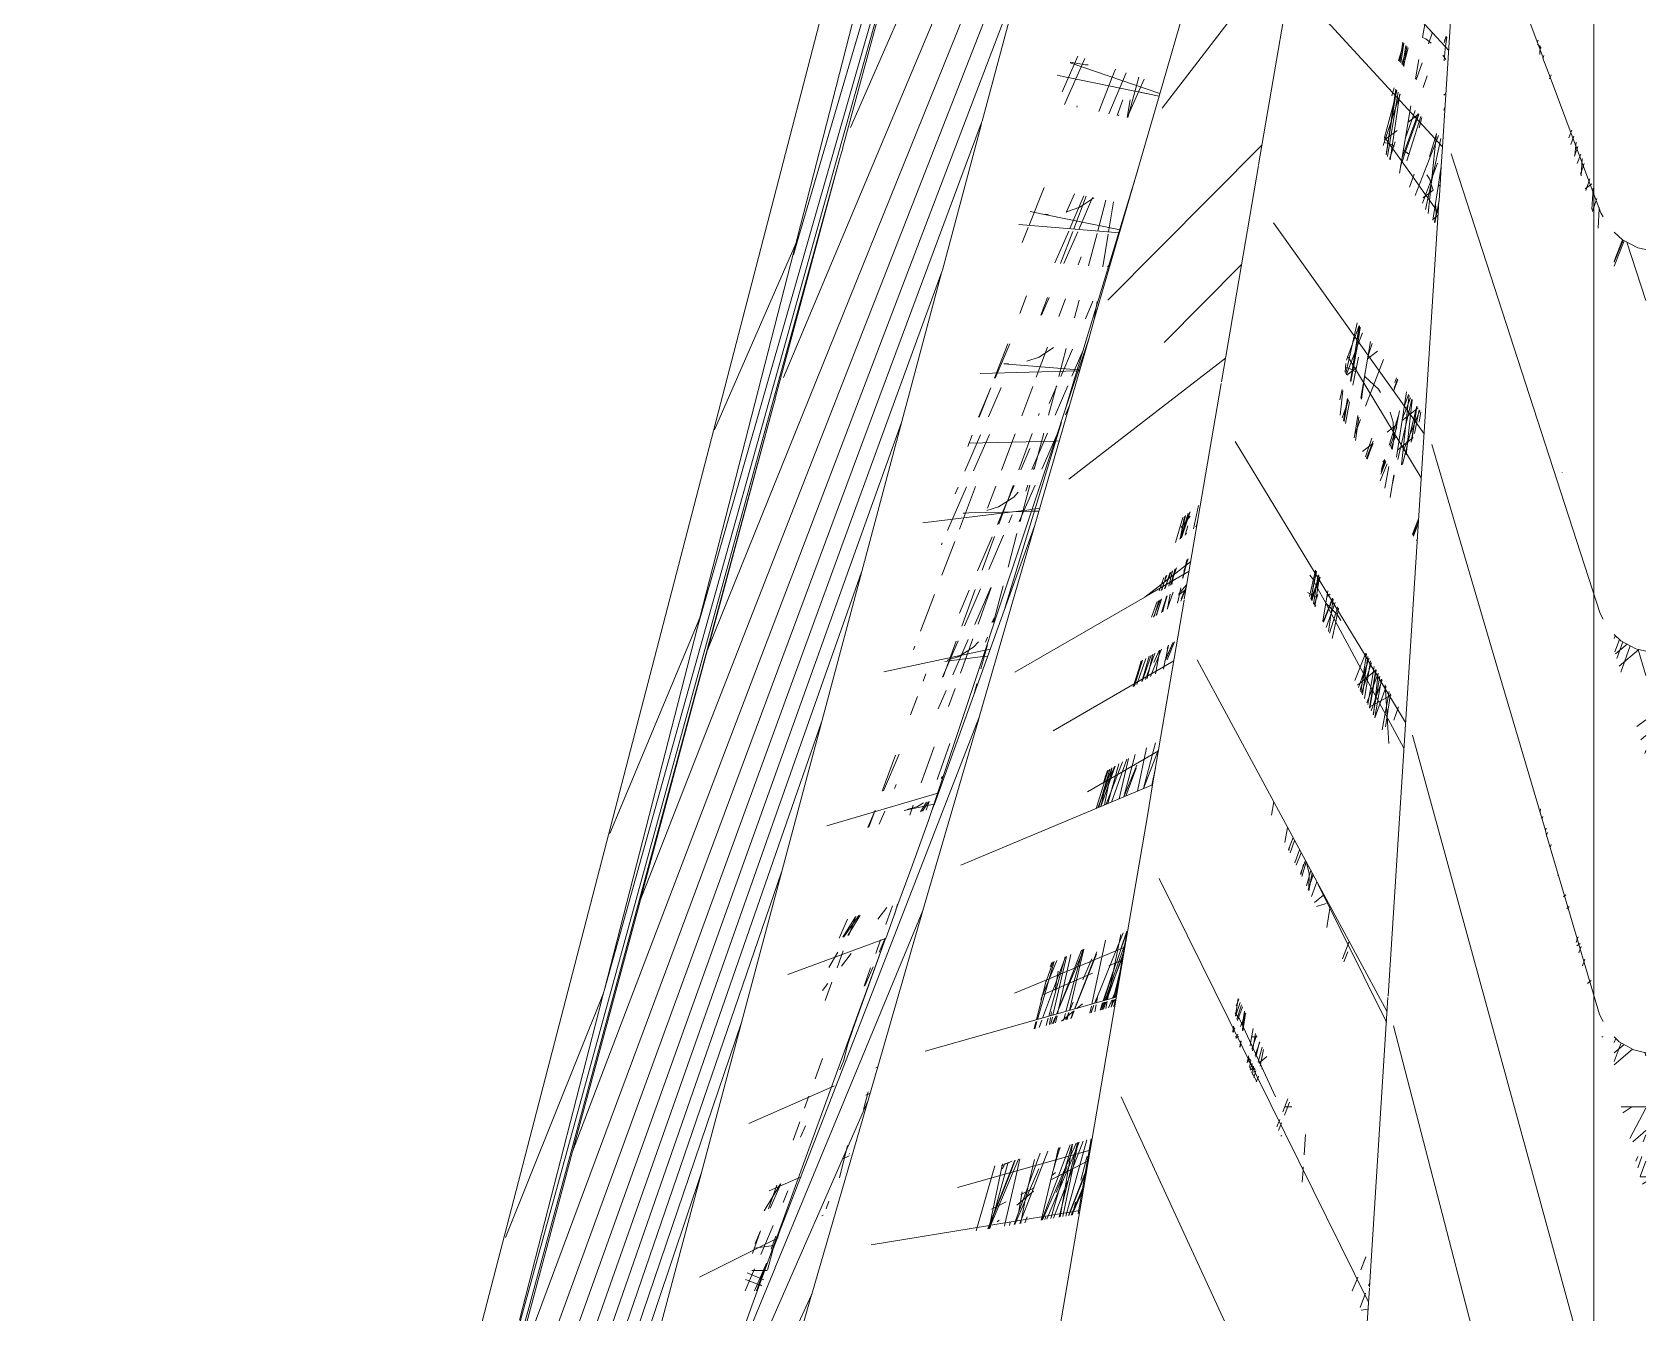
# Model space of a CAD drawing. Header units: millimetres. Extents: x 886808 to 1650903, y -1008069 to 230892.
# Drawn here: x 1018155.6 to 1018500.9, y -558929.3 to -558655.3 of the extents above; entities that cross this region are included whole.
import ezdxf
from ezdxf.xclip import XClip

# ---------------------------------------------------------------- set-up
doc = ezdxf.new("R2010")
doc.units = ezdxf.units.MM
doc.header["$XCLIPFRAME"] = 0
doc.layers.get('0').update_dxf_attribs({"lineweight": 0})
doc.layers.add('A_Dim', color=8, linetype='Continuous', lineweight=5)

# ---------------------------------------------------------------- blocks, each defined once
blk = doc.blocks.new('A$C14C457CE')
for p, q in [((9606.31, 2269.78), (9523.96, 2590.68)), ((9503.35, 2535.83), (9574.08, 2374.74)), ((9512.02, 2503.31), (9588.4, 2321.18)), ((9604.31, 2306.22), (9558.44, 2482.86)), ((9547.77, 2474.32), (9606.78, 2267.79)), ((9520.63, 2471.04), (9604.63, 2263.04)), ((9415, 2104.98), (9415, 2459.44)), ((9508.02, 2381.43), (9491.05, 2440)), ((9529.1, 2439.26), (9619.09, 2209.29)), ((9425.86, 2389.6), (9441.4, 2431.34)), ((9562.07, 2421.21), (9626.8, 2189.96)), ((9575.61, 2370.72), (9562.07, 2421.21)), ((9564.64, 2421.28), (9585.13, 2351.48)), ((9478.16, 2416.89), (9507.36, 2378.86)), ((9486.74, 2366.7), (9478.86, 2412.79)), ((9446.05, 2391.19), (9463.05, 2409.68)), ((9537.59, 2407.43), (9633.55, 2155.58)), ((9545.87, 2376.08), (9537.63, 2406.91)), ((9447.37, 2370.6), (9445.45, 2400.73)), ((9447.37, 2370.6), (9475.38, 2401.06)), ((9451.65, 2393.95), (9451.09, 2397.21)), ((9426.89, 2393.38), (9427.01, 2393.03)), ((9427.01, 2393.03), (9427.02, 2392.97)), ((9446.77, 2391.55), (9446.43, 2394.07)), ((9446.98, 2393.02), (9446.56, 2394.21)), ((9446.96, 2393.25), (9446.6, 2394.24)), ((9446.98, 2393.02), (9447.01, 2392.8)), ((9450.38, 2392.58), (9449.54, 2395.08)), ((9450.95, 2393.68), (9449.82, 2392.72)), ((9451.64, 2394), (9450.95, 2393.68)), ((9455.87, 2392.99), (9456.51, 2388.73)), ((9424.32, 2385.49), (9425.88, 2389.55)), ((9425.86, 2389.6), (9425.67, 2390.09)), ((9425.88, 2389.55), (9425.86, 2389.6)), ((9426.27, 2391.7), (9427.04, 2392.54)), ((9426.45, 2392.19), (9426.57, 2390.31)), ((9446.96, 2389.69), (9446.69, 2389.29)), ((9447.04, 2388.94), (9446.77, 2391.55)), ((9447.32, 2390.21), (9446.96, 2389.69)), ((9455.75, 2387.9), (9454.75, 2391.76)), ((9456.11, 2388.29), (9454.95, 2391.99)), ((9455.01, 2392.05), (9455.64, 2387.78)), ((9455.19, 2392.25), (9455.89, 2388.05)), ((9455.64, 2392.74), (9456.31, 2388.51)), ((9456.71, 2388.94), (9455.65, 2392.74)), ((9456.78, 2389.02), (9455.67, 2392.77)), ((9528.25, 2379.6), (9523.93, 2389.44)), ((9528.75, 2382.36), (9525.44, 2389.96)), ((9424.15, 2386.01), (9424.45, 2385.13)), ((9452.99, 2384.91), (9451.76, 2388.52)), ((9453.16, 2385.09), (9452.45, 2389.27)), ((9507.86, 2381.98), (9527.09, 2388.58)), ((9518.79, 2377.65), (9515.04, 2386.39)), ((9517.39, 2387.2), (9518.06, 2385.48)), ((9523.19, 2388.14), (9523.8, 2388.09)), ((9523.8, 2388.09), (9527.07, 2388.67)), ((9414.49, 2359.09), (9424.32, 2385.49)), ((9451.52, 2383.3), (9450.66, 2385.76)), ((9457.82, 2379.95), (9457.13, 2382.6)), ((9457.23, 2382.71), (9459.41, 2368.87)), ((9457.38, 2382.88), (9459.46, 2368.95)), ((9458.24, 2381.46), (9457.69, 2383.21)), ((9508.02, 2381.43), (9527.11, 2385.36)), ((9514.84, 2376.84), (9511.23, 2385.08)), ((9514.7, 2376.81), (9512.39, 2385.48)), ((9518.06, 2385.48), (9518.78, 2383.64)), ((9518.78, 2383.64), (9520.95, 2378.1)), ((9527.91, 2385.51), (9527.11, 2385.36)), ((9527.91, 2385.51), (9529.81, 2385.88)), ((9447.08, 2381.62), (9446.64, 2381.95)), ((9446.82, 2379.23), (9447.06, 2378.45)), ((9456.61, 2364.94), (9454.14, 2379.35)), ((9460.06, 2370.84), (9456.45, 2381.87)), ((9456.51, 2381.92), (9458.61, 2367.75)), ((9456.84, 2382.29), (9459.13, 2368.48)), ((9459.76, 2372.56), (9457.82, 2379.95)), ((9508.03, 2381.39), (9508.02, 2381.43)), ((9508.03, 2381.39), (9512.43, 2382.34)), ((9518.4, 2345.63), (9508.03, 2381.39)), ((9514.84, 2376.84), (9514.21, 2380.64)), ((9515.77, 2380.6), (9517.03, 2377.29)), ((9525.54, 2379.34), (9525.65, 2379.06)), ((9452.34, 2374.6), (9451.82, 2376.82)), ((9452.02, 2377.05), (9455.04, 2367.57)), ((9452.8, 2376.51), (9452.45, 2377.51)), ((9454.74, 2375.85), (9452.48, 2377.55)), ((9456.04, 2368.25), (9452.61, 2377.69)), ((9455.27, 2369.57), (9452.8, 2376.51)), ((9455.35, 2372.31), (9453.24, 2378.37)), ((9516.71, 2377.22), (9516.62, 2377.42)), ((9545.96, 2375.89), (9545.87, 2376.08)), ((9545.96, 2375.89), (9546, 2375.78)), ((9546.09, 2375.18), (9546, 2375.78)), ((9419.89, 2371.06), (9419.25, 2372.87)), ((9419.91, 2373.64), (9419.72, 2374.12)), ((9420.36, 2372.51), (9419.91, 2373.64)), ((9451.04, 2357.16), (9447.73, 2372.38)), ((9453.19, 2360.16), (9448.26, 2372.96)), ((9448.63, 2373.36), (9450.13, 2368.48)), ((9450.45, 2356.33), (9448.67, 2373.4)), ((9459.86, 2371.99), (9457.08, 2374.09)), ((9459.07, 2371.61), (9459.57, 2372.32)), ((9459.57, 2372.32), (9459.69, 2372.48)), ((9459.76, 2372.56), (9459.69, 2372.48)), ((9459.8, 2372.35), (9459.76, 2372.56)), ((9648.03, 2101.71), (9546.09, 2375.54)), ((9554.37, 2344.2), (9546.09, 2375.18)), ((9413.66, 2270.66), (9445.53, 2369.07)), ((9418.57, 2366.99), (9417.8, 2368.97)), ((9419.07, 2368.79), (9418.42, 2370.63)), ((9418.78, 2371.59), (9419.07, 2368.79)), ((9419.12, 2368.67), (9419.07, 2368.79)), ((9447.64, 2366.45), (9447.37, 2370.6)), ((9455.27, 2369.57), (9454.52, 2368.92)), ((9455.52, 2369.69), (9455.27, 2369.57)), ((9456.03, 2367.35), (9455.27, 2369.57)), ((9455.77, 2369.82), (9455.52, 2369.69)), ((9456.16, 2367.54), (9458.01, 2370.13)), ((9458.75, 2367.95), (9457.5, 2371.65)), ((9457.79, 2370.8), (9457.65, 2370.74)), ((9458.78, 2371.29), (9457.79, 2370.8)), ((9458.01, 2370.13), (9458.85, 2371.3)), ((9458.85, 2371.3), (9458.78, 2371.29)), ((9458.85, 2371.3), (9459.07, 2371.61)), ((9459.94, 2371.52), (9458.85, 2371.3)), ((9486, 2371.03), (9518.99, 2337.78)), ((9575.72, 2370.46), (9575.61, 2370.72)), ((9575.72, 2370.26), (9575.72, 2370.46)), ((9576.35, 2368.13), (9575.72, 2370.26)), ((9417.06, 2366.99), (9417.84, 2364.73)), ((9417.71, 2364.34), (9417.47, 2368.08)), ((9419.12, 2368.67), (9419.09, 2368.6)), ((9447.64, 2366.45), (9447.66, 2366.33)), ((9447.66, 2366.33), (9448.31, 2362.09)), ((9447.9, 2362.4), (9447.66, 2366.33)), ((9451.66, 2358.53), (9448.46, 2367.09)), ((9453.67, 2364.05), (9456.03, 2367.35)), ((9456.03, 2367.35), (9456.16, 2367.54)), ((9456.35, 2366.42), (9456.03, 2367.35)), ((9494.68, 2320.28), (9486.76, 2366.56)), ((9512.59, 2365.66), (9525.56, 2322.83)), ((9576.35, 2368.13), (9647.59, 2108.94)), ((9590.09, 2316.98), (9576.35, 2368.13)), ((9416.82, 2361.58), (9415.45, 2362.65)), ((9415.85, 2363.73), (9416.7, 2361.2)), ((9448.31, 2362.09), (9447.9, 2362.4)), ((9448.31, 2362.06), (9447.9, 2362.4)), ((9448.11, 2359.09), (9447.9, 2362.4)), ((9448.31, 2362.09), (9448.31, 2362.06)), ((9448.31, 2362.06), (9449.42, 2354.88)), ((9450.18, 2363.75), (9449.35, 2361.3)), ((9450.73, 2364.59), (9450.18, 2363.75)), ((9451, 2360.31), (9453.67, 2364.05)), ((9454.45, 2361.92), (9453.44, 2364.69)), ((9532.6, 2361.85), (9535.85, 2353.79)), ((9413.51, 2356.45), (9414.48, 2359.06)), ((9414.49, 2359.09), (9414.34, 2359.5)), ((9414.48, 2359.06), (9414.49, 2359.09)), ((9414.48, 2359.06), (9415.24, 2356.72)), ((9415, 2357.76), (9414.48, 2359.06)), ((9415.39, 2357.18), (9415.1, 2361.7)), ((9449.01, 2354.31), (9448.11, 2359.09)), ((9448.28, 2356.5), (9448.13, 2359)), ((9448.28, 2356.5), (9450.87, 2360.13)), ((9448.86, 2358.52), (9448.72, 2356.16)), ((9449.99, 2360.8), (9449.35, 2361.3)), ((9449.99, 2360.8), (9449.35, 2361.28)), ((9450.3, 2360.56), (9449.99, 2360.8)), ((9450.87, 2360.13), (9450.3, 2360.56)), ((9450.87, 2360.13), (9451, 2360.31)), ((9451.12, 2359.97), (9450.87, 2360.13)), ((9451.48, 2359.7), (9451.14, 2359.93)), ((9451.49, 2359.67), (9451.14, 2359.93)), ((9518.85, 2352.38), (9517.79, 2358.8)), ((9521.17, 2352.57), (9519.42, 2359.13)), ((9522.02, 2359.67), (9524.98, 2357.66)), ((9525.23, 2352.91), (9522.26, 2359.72)), ((9523.62, 2360), (9526.29, 2353)), ((9527.15, 2353.07), (9524.11, 2360.1)), ((9527.84, 2356.67), (9526.16, 2360.52)), ((9412.99, 2355.57), (9413.51, 2356.45)), ((9413.8, 2357.52), (9413.82, 2357.28)), ((9413.82, 2357.28), (9414.09, 2353.15)), ((9415.31, 2356.93), (9415, 2357.76)), ((9459.03, 2188.79), (9448.28, 2356.5)), ((9449.38, 2355.1), (9448.31, 2355.94)), ((9448.72, 2356.16), (9449.09, 2354.42)), ((9516.33, 2352.77), (9532.55, 2356.11)), ((9524.98, 2357.66), (9527.84, 2356.67)), ((9527.87, 2356.54), (9527.84, 2356.67)), ((9531.71, 2356.17), (9532.55, 2356.11)), ((9532.55, 2356.11), (9535.59, 2356.7)), ((9408.88, 2350.67), (9410.61, 2352.3)), ((9451.31, 2309.14), (9483.56, 2354.29)), ((9516.34, 2352.74), (9516.48, 2352.8)), ((9516.5, 2352.18), (9538.06, 2353.98)), ((9520.08, 2344.88), (9518.94, 2351.85)), ((9523.15, 2345.13), (9521.31, 2352.05)), ((9528.42, 2345.57), (9525.45, 2352.39)), ((9526.49, 2352.48), (9529.1, 2345.63)), ((9530.32, 2345.73), (9527.37, 2352.55)), ((9536.06, 2353.28), (9537.36, 2350.06)), ((9585.13, 2351.48), (9586.3, 2347.46)), ((9407.92, 2350.18), (9403.88, 2337.71)), ((9403.88, 2348.62), (9405.56, 2348.96)), ((9405.56, 2348.96), (9408.71, 2350.58)), ((9410.61, 2345.03), (9408.49, 2350.47)), ((9408.71, 2350.58), (9408.84, 2350.67)), ((9410.61, 2345.85), (9408.71, 2350.58)), ((9410.61, 2346.12), (9408.84, 2350.67)), ((9408.84, 2350.67), (9408.88, 2350.67)), ((9585.72, 2350.01), (9603.19, 2310.03)), ((9490.39, 2345.38), (9506.92, 2328.71)), ((9519.05, 2344.79), (9518.4, 2345.63)), ((9521.93, 2333.6), (9518.4, 2345.63)), ((9524.73, 2347), (9525.36, 2345.32)), ((9554.45, 2344.03), (9554.37, 2344.2)), ((9554.45, 2344.03), (9662.45, 2048.02)), ((9614.49, 2118.97), (9554.61, 2343.59)), ((9526.13, 2333.95), (9525.12, 2337.76)), ((9528.08, 2338.01), (9529.48, 2334.23)), ((9533.22, 2334.54), (9531.58, 2338.3)), ((9531.88, 2338.32), (9533.32, 2334.55)), ((9536.38, 2338.68), (9537.84, 2334.93)), ((9521.93, 2333.6), (9521.3, 2337.44)), ((9523.79, 2333.76), (9522.18, 2337.51)), ((9466.92, 2324.45), (9464.48, 2330.78)), ((9464.99, 2331.99), (9465.01, 2331.8)), ((9465.01, 2331.8), (9465.6, 2328.04)), ((9465.14, 2332.2), (9467.08, 2320.46)), ((9465.19, 2332.27), (9467.06, 2320.43)), ((9467.91, 2324.9), (9465.21, 2332.31)), ((9465.62, 2332.87), (9468.07, 2322.09)), ((9523.02, 2329.7), (9521.93, 2333.6)), ((9526.14, 2334.12), (9526.22, 2333.96)), ((9462.46, 2328.45), (9463.32, 2325.69)), ((9464.84, 2316.77), (9462.77, 2328.88)), ((9465.6, 2328.04), (9467.01, 2320.34)), ((9546.55, 2248.49), (9523.02, 2329.7)), ((9523.02, 2329.7), (9535.36, 2292.56)), ((9529.48, 2321.4), (9527.88, 2327.37)), ((9530.61, 2327.6), (9533.69, 2325.57)), ((9531.91, 2327.71), (9534.31, 2321.27)), ((9543.13, 2321.04), (9539.98, 2328.38)), ((9540.39, 2328.41), (9542.84, 2322.17)), ((9451.92, 2299.7), (9467.45, 2325.33)), ((9463.83, 2315.09), (9460.01, 2325.02)), ((9463.4, 2325.18), (9461.3, 2326.83)), ((9466.55, 2319.58), (9465.38, 2325.53)), ((9467.41, 2323.19), (9466.92, 2324.45)), ((9467.66, 2325.58), (9467.45, 2325.33)), ((9467.77, 2325.71), (9467.66, 2325.58)), ((9468.03, 2324.21), (9468.23, 2322.36)), ((9493.81, 2325.34), (9527.37, 2299.43)), ((9526.7, 2321.47), (9524.29, 2327.07)), ((9525.31, 2322.81), (9541.28, 2324.14)), ((9529.07, 2321.41), (9526.56, 2327.26)), ((9533.69, 2325.57), (9536.36, 2324.69)), ((9540.24, 2324.2), (9541.28, 2324.14)), ((9457.85, 2318.26), (9456.9, 2320.67)), ((9457.75, 2318.91), (9457, 2320.81)), ((9457.56, 2320.16), (9457.21, 2321.11)), ((9463.95, 2321.37), (9461.09, 2318.72)), ((9464.71, 2316.55), (9463.89, 2322.34)), ((9464.04, 2321.43), (9463.95, 2321.37)), ((9467.84, 2321.71), (9465.76, 2323.34)), ((9467.41, 2323.19), (9465.92, 2322.41)), ((9468.17, 2323.37), (9467.41, 2323.19)), ((9467.92, 2321.85), (9467.41, 2323.19)), ((9525.02, 2322.79), (9525.23, 2322.81)), ((9525.06, 2322.64), (9525.29, 2322.63)), ((9525.37, 2322.63), (9546.32, 2322.08)), ((9525.56, 2322.83), (9525.62, 2322.62)), ((9525.62, 2322.62), (9528.2, 2314.1)), ((9542.84, 2322.17), (9543.28, 2321.04)), ((9454.77, 2315.15), (9454.53, 2317.35)), ((9455.52, 2315.16), (9454.68, 2317.55)), ((9455.07, 2318.1), (9457.21, 2304.17)), ((9461.09, 2318.72), (9460.62, 2317.96)), ((9468.68, 2318.33), (9469.25, 2313.16)), ((9468.86, 2318.63), (9469.36, 2316.41)), ((9502.63, 2273.76), (9494.74, 2319.89)), ((9530.28, 2313.15), (9527.57, 2319.45)), ((9530.15, 2318.89), (9529.94, 2319.38)), ((9531.69, 2313.11), (9530.01, 2319.38)), ((9531.55, 2315.61), (9530.15, 2318.89)), ((9535.06, 2319.25), (9537.4, 2312.96)), ((9544.57, 2312.77), (9541.84, 2319.07)), ((9546.71, 2312.71), (9544, 2319.01)), ((9544.07, 2319.01), (9546.53, 2312.72)), ((9590.17, 2316.77), (9590.09, 2316.98)), ((9452.02, 2313.83), (9452.39, 2311.66)), ((9455.79, 2305.41), (9452.24, 2314.14)), ((9453.37, 2309.18), (9452.36, 2314.31)), ((9452.86, 2314.46), (9452.61, 2314.66)), ((9452.82, 2314.95), (9452.79, 2314.91)), ((9452.79, 2314.91), (9452.86, 2314.46)), ((9452.86, 2314.46), (9452.91, 2314.42)), ((9455.96, 2302.59), (9452.88, 2315.04)), ((9452.91, 2314.42), (9454.07, 2307.39)), ((9452.91, 2314.42), (9453.27, 2311.89)), ((9456.01, 2312), (9452.91, 2314.42)), ((9455.14, 2304.67), (9453.85, 2316.39)), ((9453.97, 2316.56), (9456.9, 2303.66)), ((9455.94, 2312.41), (9454.2, 2316.88)), ((9456.18, 2302.48), (9454.77, 2315.15)), ((9457.56, 2309.02), (9456.61, 2314.09)), ((9458.54, 2313.77), (9457.91, 2311.67)), ((9468.16, 2311.37), (9467.25, 2315.99)), ((9468.87, 2312.54), (9467.46, 2316.32)), ((9467.66, 2316.65), (9468.42, 2311.8)), ((9467.68, 2316.69), (9468.54, 2311.99)), ((9467.7, 2316.73), (9468.5, 2311.92)), ((9528.09, 2313.2), (9527.21, 2315.24)), ((9533.67, 2313.47), (9533.82, 2313.05)), ((9590.17, 2316.77), (9590.19, 2316.69)), ((9590.19, 2316.51), (9590.19, 2316.69)), ((9590.7, 2314.79), (9590.19, 2316.51)), ((9590.7, 2314.79), (9668.18, 2028.73)), ((9604.63, 2263.04), (9590.7, 2314.79)), ((9453.27, 2311.89), (9453.92, 2307.77)), ((9456.77, 2313.05), (9458.77, 2306.75)), ((9459.2, 2309.51), (9457.05, 2311.18)), ((9458.59, 2306.45), (9457.15, 2310.54)), ((9457.91, 2311.67), (9457.81, 2307.75)), ((9466.17, 2309), (9464.95, 2312.18)), ((9465.96, 2307.74), (9465.26, 2312.7)), ((9466.17, 2309), (9465.48, 2313.05)), ((9541.16, 2271.31), (9528.94, 2311.65)), ((9563.14, 2311.58), (9676.9, 1994.26)), ((9436.51, 2262.13), (9449.66, 2306.85)), ((9456.97, 2305.73), (9453.68, 2308.38)), ((9457.84, 2307.54), (9457.46, 2308.51)), ((9457.81, 2307.75), (9457.56, 2309.02)), ((9457.81, 2307.75), (9457.84, 2307.54)), ((9457.89, 2307.41), (9457.84, 2307.54)), ((9458.39, 2306.13), (9457.89, 2307.41)), ((9457.89, 2307.41), (9458.26, 2305.9)), ((9458.18, 2305.77), (9457.89, 2307.41)), ((9463.65, 2303.92), (9462.22, 2307.55)), ((9463.53, 2303.73), (9462.28, 2307.17)), ((9464.51, 2305.35), (9462.29, 2307.09)), ((9463.56, 2303.77), (9462.32, 2306.92)), ((9462.53, 2308.19), (9463.83, 2304.22)), ((9466.29, 2308.28), (9466.17, 2309)), ((9471.11, 2273.51), (9491.72, 2307.52)), ((9529.42, 2307.62), (9530.29, 2307.6)), ((9533.11, 2301.59), (9529.87, 2309.08)), ((9530.36, 2307.6), (9548.81, 2307.11)), ((9535.27, 2301.53), (9531.93, 2309.31)), ((9534.77, 2301.55), (9532.71, 2309.29)), ((9535.22, 2309.22), (9538.05, 2301.46)), ((9538.83, 2309.12), (9541.72, 2301.36)), ((9547.73, 2301.2), (9544.34, 2308.98)), ((9549.59, 2301.16), (9546.23, 2308.93)), ((9548.04, 2308.88), (9548.99, 2306.45)), ((9460.58, 2300.52), (9459.52, 2303.23)), ((9460.49, 2301.07), (9459.65, 2303.45)), ((9460.17, 2303.14), (9459.7, 2303.53)), ((9459.76, 2303.63), (9460.41, 2301.59)), ((9537.6, 2301.47), (9535.66, 2305.99)), ((9626.78, 2219.78), (9604.31, 2306.22)), ((9421.78, 2300.87), (9421.77, 2300.94)), ((9457.69, 2300.2), (9458.09, 2298.41)), ((9457.79, 2300.38), (9458.54, 2295.5)), ((9459.74, 2297.48), (9458.86, 2302.14)), ((9460.69, 2299.05), (9459.21, 2302.72)), ((9534.73, 2301.93), (9534.93, 2301.54)), ((9534.73, 2301.93), (9534.87, 2301.54)), ((9537.96, 2290.35), (9534.58, 2298.19)), ((9537.75, 2290.38), (9535.67, 2298.16)), ((9536.09, 2298.15), (9536.54, 2296.88)), ((9538.16, 2296.64), (9539.11, 2295.59)), ((9540.49, 2294.71), (9539.06, 2298.07)), ((9539.29, 2298.06), (9540.49, 2294.71)), ((9542.99, 2297.96), (9544.75, 2293.21)), ((9547.3, 2297.85), (9550.76, 2288.76)), ((9553.28, 2288.44), (9549.21, 2297.8)), ((9551.7, 2296.27), (9551.06, 2297.75)), ((9499.62, 2293.79), (9500.68, 2288.83)), ((9533.6, 2293.19), (9535.14, 2292.99)), ((9535.22, 2292.98), (9558.6, 2290.06)), ((9539.11, 2295.59), (9542.39, 2293.5)), ((9540.52, 2294.69), (9542.3, 2289.81)), ((9542.6, 2289.77), (9540.65, 2294.34)), ((9542.39, 2293.5), (9544.89, 2292.71)), ((9453.79, 2287.65), (9452.48, 2290.98)), ((9452.48, 2290.92), (9453.63, 2287.4)), ((9453.55, 2287.27), (9452.53, 2290.07)), ((9452.97, 2289.71), (9452.53, 2290.07)), ((9500.15, 2289.24), (9499.82, 2290.17)), ((9499.96, 2289.38), (9499.95, 2289.41)), ((9503.21, 2286.88), (9501.4, 2292.42)), ((9503.28, 2289.11), (9501.41, 2291.52)), ((9503.57, 2286.59), (9501.48, 2292.36)), ((9503.48, 2286.67), (9501.77, 2292.13)), ((9502.44, 2287.47), (9501.86, 2289.43)), ((9503.31, 2287.72), (9502.39, 2291.66)), ((9502.62, 2291.48), (9503.51, 2286.65)), ((9504.48, 2285.9), (9502.93, 2291.24)), ((9533.77, 2292.6), (9535.29, 2292.56)), ((9534.71, 2289.37), (9541.16, 2271.31)), ((9535.36, 2292.56), (9541.48, 2292.4)), ((9535.36, 2292.56), (9544.33, 2265.68)), ((9540.2, 2290.08), (9539.44, 2291.84)), ((9541.48, 2292.4), (9548.76, 2292.23)), ((9548.76, 2292.23), (9549.45, 2292.19)), ((9549.45, 2292.19), (9549.99, 2292.18)), ((9452.91, 2286.21), (9452.77, 2286.44)), ((9453.69, 2287.5), (9453.6, 2288.11)), ((9502.31, 2287.57), (9502.19, 2287.89)), ((9540.34, 2280.64), (9538.44, 2287.79)), ((9544.47, 2280.12), (9541.34, 2287.42)), ((9543.26, 2287.18), (9545.9, 2279.94)), ((9546.86, 2279.83), (9543.74, 2287.12)), ((9551.77, 2286.12), (9554.53, 2278.87)), ((9502.76, 2279.75), (9501.83, 2282.39)), ((9554.59, 2285.42), (9554.43, 2285.79)), ((9473.95, 2278.99), (9474.99, 2272.76)), ((9475.53, 2273.77), (9474.37, 2279.68)), ((9474.44, 2279.78), (9475.54, 2273.77)), ((9475.84, 2274.34), (9474.53, 2279.93)), ((9501.25, 2281.81), (9506.9, 2277.45)), ((9501.6, 2279.76), (9510.81, 2274.42)), ((9502.96, 2278.26), (9501.85, 2282.37)), ((9502.74, 2279.17), (9502.08, 2281.49)), ((9502.1, 2282.18), (9502.94, 2278.28)), ((9503.01, 2278.23), (9502.76, 2279.09)), ((9505.56, 2276.76), (9504.29, 2280.49)), ((9505.62, 2276.72), (9504.57, 2280.27)), ((9504.69, 2280.18), (9505.29, 2276.91)), ((9505.93, 2276.54), (9505.17, 2279.81)), ((9506.86, 2276), (9505.45, 2279.59)), ((9506.73, 2276.08), (9505.63, 2279.45)), ((9506.79, 2276.04), (9505.76, 2279.35)), ((9571.69, 2279.53), (9691.35, 1940.49)), ((9473, 2269.06), (9471.88, 2275.57)), ((9472.34, 2272.88), (9474.39, 2276.63)), ((9475.44, 2273.6), (9473.57, 2278.36)), ((9473.84, 2278.02), (9473.65, 2278.49)), ((9473.68, 2278.53), (9474.68, 2272.18)), ((9473.84, 2278.8), (9475.32, 2273.38)), ((9475.52, 2273.75), (9473.84, 2278.02)), ((9474.39, 2276.63), (9475.22, 2278.18)), ((9475.78, 2278.87), (9475.22, 2278.18)), ((9503.3, 2273.86), (9502.15, 2276.54)), ((9502.19, 2276.86), (9503.8, 2274.88)), ((9503.36, 2273.34), (9502.21, 2276.19)), ((9503.86, 2274.61), (9502.27, 2275.85)), ((9503.39, 2276.17), (9503.61, 2275.11)), ((9506.9, 2277.45), (9506.38, 2278.87)), ((9506.9, 2277.45), (9506.55, 2278.74)), ((9506.93, 2277.42), (9506.9, 2277.45)), ((9506.93, 2277.42), (9511.07, 2274.22)), ((9507.2, 2276.52), (9506.93, 2277.42)), ((9506.98, 2278.41), (9508, 2275.57)), ((9507.44, 2275.67), (9507.25, 2276.49)), ((9507.58, 2275.59), (9507.25, 2276.49)), ((9543.49, 2268.83), (9541.43, 2276.58)), ((9543.93, 2276.26), (9546.74, 2268.43)), ((9547.48, 2268.34), (9544.06, 2276.25)), ((9549.66, 2268.06), (9546.26, 2275.97)), ((9547.4, 2275.83), (9550.27, 2267.99)), ((9550.74, 2270.76), (9548.64, 2275.68)), ((9464.1, 2261.95), (9471.02, 2273.36)), ((9469.79, 2272.12), (9471.59, 2266.47)), ((9472.34, 2272.88), (9469.9, 2270.49)), ((9472.26, 2267.71), (9470.37, 2273.07)), ((9471.78, 2266.82), (9470.79, 2273.78)), ((9472.85, 2268.8), (9470.83, 2273.84)), ((9472.9, 2268.89), (9470.92, 2273.98)), ((9471.02, 2273.36), (9471.11, 2273.51)), ((9472.1, 2274.3), (9471.44, 2274.84)), ((9471.78, 2271.79), (9472.34, 2272.88)), ((9474.87, 2272.53), (9474.06, 2274.74)), ((9476.11, 2275.12), (9474.18, 2274.05)), ((9474.69, 2272.21), (9474.46, 2272.4)), ((9476.29, 2275.17), (9476.11, 2275.12)), ((9509.42, 2234.02), (9502.66, 2273.55)), ((9503.61, 2275.11), (9503.69, 2274.74)), ((9503.69, 2274.74), (9504.08, 2272.92)), ((9506.27, 2271.65), (9505.03, 2275.22)), ((9505.67, 2274.85), (9506.25, 2271.66)), ((9507.3, 2271.05), (9506.28, 2274.49)), ((9507.54, 2270.91), (9506.34, 2274.46)), ((9507.21, 2271.11), (9506.43, 2274.41)), ((9508.62, 2270.29), (9507.48, 2273.8)), ((9508.58, 2270.31), (9507.49, 2273.79)), ((9509.25, 2269.92), (9507.8, 2273.61)), ((9509.08, 2270.02), (9508.09, 2273.45)), ((9509.65, 2269.88), (9508.43, 2273.25)), ((9511.07, 2274.22), (9538.91, 2258.15)), ((9556.1, 2274.74), (9559.09, 2266.88)), ((9412.99, 2269.47), (9413.66, 2270.66)), ((9464.27, 2257.87), (9471.78, 2271.79)), ((9469.9, 2270.49), (9469.13, 2269.17)), ((9469.72, 2271.22), (9469.6, 2271.8)), ((9469.9, 2270.49), (9469.72, 2271.22)), ((9470.23, 2268.91), (9469.9, 2270.49)), ((9471, 2265.36), (9470.23, 2268.91)), ((9556.09, 2229.9), (9541.16, 2271.31)), ((9543.32, 2269.76), (9543.83, 2268.79)), ((9543.32, 2269.76), (9543.66, 2268.81)), ((9606.31, 2269.78), (9625.56, 2223.59)), ((9606.78, 2267.79), (9606.31, 2269.78)), ((9409.24, 2264.85), (9410.61, 2266.19)), ((9410.61, 2265.36), (9410.36, 2265.95)), ((9410.61, 2265.33), (9410.61, 2265.36)), ((9544.48, 2265.11), (9544.33, 2265.68)), ((9557.35, 2226.4), (9544.48, 2265.11)), ((9544.78, 2265.63), (9545.16, 2264.56)), ((9547.89, 2265.24), (9550.51, 2257.91)), ((9552.14, 2257.56), (9548.87, 2265.12)), ((9626.8, 2189.96), (9606.78, 2267.79)), ((9405.53, 2263), (9403.88, 2257.41)), ((9403.88, 2262.65), (9405.37, 2262.97)), ((9405.37, 2262.97), (9405.53, 2263)), ((9409.58, 2259.4), (9405.37, 2262.97)), ((9405.53, 2263), (9406, 2263.11)), ((9406, 2263.11), (9409.24, 2264.85)), ((9407.23, 2263.77), (9409.2, 2258.11)), ((9410.37, 2262.08), (9407.89, 2264.12)), ((9408.8, 2264.61), (9410.07, 2261.05)), ((9410.49, 2262.5), (9409.49, 2265.09)), ((9425.36, 2224.25), (9436.51, 2262.13)), ((9461.76, 2258.09), (9463.99, 2261.76)), ((9463.7, 2261.84), (9463.6, 2261.91)), ((9463.67, 2262.03), (9464.27, 2257.87)), ((9463.92, 2261.66), (9463.7, 2261.84)), ((9464.07, 2261.53), (9463.8, 2262.23)), ((9463.99, 2261.76), (9464.1, 2261.95)), ((9506.33, 2260.77), (9504.76, 2264.64)), ((9505, 2264.5), (9506.63, 2260.7)), ((9505.12, 2264.43), (9506.73, 2260.68)), ((9506, 2263.92), (9506.66, 2260.83)), ((9506.3, 2263.17), (9506.03, 2263.9)), ((9509.86, 2257.18), (9507.5, 2263.05)), ((9507.87, 2262.84), (9508.79, 2257.8)), ((9509.13, 2260.17), (9508.03, 2262.74)), ((9510.92, 2256.57), (9508.93, 2262.22)), ((9510.57, 2256.77), (9509.35, 2261.98)), ((9511.67, 2256.13), (9509.71, 2261.77)), ((9544.12, 2263.08), (9545.16, 2262.86)), ((9546.15, 2258.85), (9544.78, 2264.01)), ((9545.24, 2262.84), (9566.9, 2258.2)), ((9546.69, 2264.65), (9547.77, 2263.49)), ((9547.77, 2263.49), (9551.06, 2261.44)), ((9554.38, 2257.08), (9551.04, 2264.85)), ((9551.43, 2264.8), (9554.23, 2257.11)), ((9560.31, 2263.69), (9560.57, 2263.02)), ((9604.63, 2263.04), (9604.64, 2263)), ((9619.09, 2209.29), (9604.64, 2263)), ((9459.24, 2185.41), (9499.87, 2260.76)), ((9461.54, 2258.5), (9462.93, 2250.4)), ((9464.49, 2256.22), (9461.6, 2258.61)), ((9461.67, 2258.71), (9462.97, 2250.47)), ((9462.03, 2259.32), (9463.38, 2251.23)), ((9462.54, 2260.16), (9464.68, 2253.64)), ((9464.06, 2252.49), (9462.8, 2260.58)), ((9463.29, 2260.6), (9463.08, 2261.05)), ((9463.14, 2261.14), (9463.29, 2260.6)), ((9463.26, 2260.56), (9463.42, 2260.11)), ((9464.47, 2253.25), (9463.36, 2261.51)), ((9463.42, 2260.11), (9464.49, 2256.22)), ((9464.27, 2257.87), (9463.42, 2260.11)), ((9464.07, 2261.53), (9463.92, 2261.66)), ((9466.13, 2256.33), (9464.07, 2261.53)), ((9504.89, 2260.53), (9530.68, 2245.59)), ((9506.73, 2260.68), (9507.1, 2258.78)), ((9511.73, 2256.1), (9510.12, 2261.53)), ((9512.79, 2255.49), (9510.88, 2261.09)), ((9513.3, 2255.19), (9511.58, 2260.68)), ((9513.61, 2255.01), (9511.8, 2260.56)), ((9513.39, 2255.14), (9511.83, 2260.54)), ((9544.66, 2261.59), (9545.45, 2261.49)), ((9545.45, 2261.49), (9545.62, 2261.47)), ((9545.7, 2261.46), (9550.73, 2260.83)), ((9550.73, 2260.83), (9552.98, 2260.55)), ((9551.06, 2261.44), (9553.41, 2260.73)), ((9552.98, 2260.55), (9553.91, 2260.43)), ((9455.27, 2247.38), (9461.64, 2257.89)), ((9455.63, 2241.84), (9464.25, 2257.83)), ((9458.89, 2242.9), (9459.67, 2255.42)), ((9461.83, 2248.36), (9459.45, 2255.06)), ((9462.65, 2249.88), (9460.32, 2256.49)), ((9460.41, 2256.64), (9461.86, 2248.42)), ((9462.23, 2249.1), (9460.79, 2257.27)), ((9463.56, 2251.56), (9461.12, 2257.82)), ((9462.16, 2248.97), (9461.16, 2257.89)), ((9461.64, 2257.89), (9461.76, 2258.09)), ((9464.25, 2257.83), (9464.27, 2257.87)), ((9465.33, 2254.85), (9464.25, 2257.83)), ((9464.3, 2257.7), (9464.49, 2256.22)), ((9464.49, 2256.22), (9464.51, 2256.2)), ((9464.51, 2256.2), (9464.84, 2253.94)), ((9465.58, 2255.32), (9464.51, 2256.2)), ((9464.53, 2256.04), (9465.02, 2254.27)), ((9547.59, 2253.48), (9547.01, 2255.65)), ((9557.95, 2257.78), (9558.54, 2256.19)), ((9463.07, 2250.65), (9458.33, 2253.2)), ((9459.54, 2246.4), (9458.52, 2253.53)), ((9458.8, 2253.99), (9460.3, 2245.77)), ((9551.68, 2254.64), (9553.08, 2250.75)), ((9555.29, 2250.28), (9553.58, 2254.24)), ((9559.76, 2252.91), (9561.21, 2249.01)), ((9405.8, 2246.54), (9403.88, 2247.96)), ((9456.82, 2250.71), (9457.8, 2247.84)), ((9546.55, 2248.49), (9589.3, 2138.22)), ((9546.63, 2248.16), (9546.55, 2248.49)), ((9558.56, 2207.09), (9546.63, 2248.16)), ((9404.95, 2243.67), (9403.88, 2244.57)), ((9413.9, 2099.11), (9453.77, 2244.65)), ((9580.24, 2247.44), (9705.8, 1886.71)), ((9403.88, 2241.36), (9404.1, 2240.76)), ((9511.35, 2233.21), (9508.13, 2241.59)), ((9508.18, 2241.29), (9519.2, 2234.91)), ((9511.35, 2233.21), (9508.8, 2243.02)), ((9510.7, 2241.92), (9512.68, 2232.66)), ((9552.81, 2242.88), (9555.53, 2235.19)), ((9556.16, 2242.16), (9558.92, 2234.46)), ((9508.8, 2237.68), (9509.56, 2233.96)), ((9515.57, 2231.45), (9512.8, 2238.2)), ((9515.17, 2231.61), (9512.93, 2237.6)), ((9515.57, 2231.45), (9513.13, 2240.52)), ((9516.6, 2231.01), (9514.57, 2239.68)), ((9518.24, 2230.33), (9514.91, 2239.48)), ((9519.37, 2229.85), (9515.89, 2238.92)), ((9519, 2230.01), (9516.65, 2238.48)), ((9520.5, 2229.38), (9517.46, 2238.01)), ((9521.14, 2229.11), (9517.6, 2237.92)), ((9521.06, 2229.15), (9518.11, 2237.63)), ((9518.17, 2237.59), (9519.71, 2229.71)), ((9567.01, 2232.72), (9563.66, 2240.56)), ((9564.42, 2240.39), (9567.29, 2232.66)), ((9520.91, 2229.21), (9518.54, 2237.38)), ((9518.64, 2237.32), (9520.47, 2229.4)), ((9521.48, 2228.97), (9518.93, 2237.16)), ((9519.02, 2237.1), (9519.56, 2235.71)), ((9519.83, 2234.75), (9519.04, 2237.09)), ((9519.2, 2234.91), (9519.27, 2234.87)), ((9519.27, 2234.87), (9523.33, 2232.52)), ((9554.63, 2235.38), (9554.39, 2235.77)), ((9564.63, 2233.23), (9564.26, 2234.11)), ((9550.46, 2216.85), (9509.42, 2234.02)), ((9510.54, 2227.35), (9509.46, 2234)), ((9555.22, 2232.32), (9555.32, 2232.29)), ((9555.4, 2232.27), (9579.16, 2225.25)), ((9426.06, 2226.83), (9425.9, 2227.23)), ((9426.07, 2226.85), (9425.91, 2227.25)), ((9426.44, 2228.19), (9426.39, 2228.89)), ((9483.48, 2230.36), (9484, 2227.55)), ((9515.15, 2200.51), (9510.54, 2227.35)), ((9556.09, 2229.9), (9556.12, 2229.89)), ((9556.14, 2229.81), (9556.09, 2229.9)), ((9556.14, 2229.81), (9556.59, 2228.7)), ((9556.2, 2229.87), (9562.56, 2228.51)), ((9557.21, 2230.43), (9557.86, 2228.58)), ((9558.63, 2228.35), (9557.4, 2230.39)), ((9559.08, 2228.22), (9557.78, 2230.31)), ((9558.45, 2230.16), (9559.73, 2229.39)), ((9559.73, 2229.39), (9561.94, 2228.75)), ((9560.63, 2229.7), (9561.4, 2227.53)), ((9567.91, 2225.61), (9566.71, 2228.39)), ((9568.93, 2228.27), (9568.77, 2228.61)), ((9568.8, 2228.62), (9570.17, 2224.94)), ((9570.37, 2224.88), (9569, 2228.09)), ((9424.9, 2223.81), (9425.09, 2223.28)), ((9425.09, 2223.28), (9425.36, 2224.25)), ((9425.36, 2224.25), (9425.17, 2224.74)), ((9481.1, 2221.68), (9480.54, 2224.91)), ((9557.35, 2226.4), (9561.19, 2215.93)), ((9421.24, 2210.23), (9425.09, 2223.28)), ((9424.14, 2221.23), (9424.36, 2220.61)), ((9479.05, 2222.14), (9479.95, 2219.44)), ((9480.36, 2220.19), (9479.36, 2222.73)), ((9480.05, 2220.98), (9480.24, 2219.94)), ((9476.47, 2217.35), (9475.91, 2215.1)), ((9476.52, 2217.45), (9477.51, 2214.42)), ((9477.8, 2215.02), (9476.71, 2217.81)), ((9477.68, 2214.77), (9477.12, 2217.03)), ((9478.71, 2216.86), (9477.61, 2219.47)), ((9478.96, 2217.35), (9477.96, 2220.11)), ((9662.04, 2084.14), (9626.78, 2219.78)), ((9422.71, 2214.59), (9422.7, 2214.76)), ((9463.22, 2123.31), (9508.01, 2214)), ((9476.14, 2211.64), (9475.05, 2214.73)), ((9476, 2211.36), (9475.28, 2215.16)), ((9475.58, 2215.72), (9476.5, 2212.37)), ((9475.91, 2215.1), (9475.98, 2211.47)), ((9561.19, 2215.93), (9564.34, 2207.28)), ((9588.81, 2215.32), (9720.25, 1832.93)), ((9413.78, 2184.88), (9421.24, 2210.23)), ((9421.46, 2210.04), (9420.97, 2210.45)), ((9459.38, 2183.19), (9473.96, 2212.71)), ((9472.82, 2210.4), (9472.75, 2210.46)), ((9474.74, 2208.81), (9472.82, 2210.4)), ((9475.4, 2210.14), (9474.28, 2213.29)), ((9476, 2211.36), (9475.98, 2211.33)), ((9420.77, 2207.51), (9420.24, 2207.97)), ((9471.44, 2208.04), (9472.1, 2203.47)), ((9474.32, 2207.97), (9472.26, 2208.6)), ((9568.25, 2173.63), (9558.56, 2207.09)), ((9558.56, 2207.09), (9590.18, 2130.71)), ((9564.44, 2206.93), (9564, 2208.46)), ((9564.69, 2206.06), (9564.44, 2206.93)), ((9564.44, 2206.93), (9566.52, 2201.16)), ((9565.07, 2208.15), (9566.48, 2204.16)), ((9568.19, 2205.3), (9566.26, 2207.8)), ((9619.1, 2209.25), (9619.09, 2209.29)), ((9619.11, 2209.13), (9619.1, 2209.25)), ((9633.55, 2155.58), (9619.11, 2209.13)), ((9574.62, 2201.75), (9572.01, 2206.1)), ((9575.48, 2201.5), (9572.25, 2206.03)), ((9572.95, 2205.82), (9574.41, 2201.82)), ((9575.72, 2201.43), (9573.01, 2205.8)), ((9576.51, 2201.2), (9574.74, 2205.29)), ((9418.6, 2199.58), (9417.92, 2200.09)), ((9418.34, 2201.52), (9418.53, 2201.01)), ((9418.53, 2201.01), (9418.79, 2200.28)), ((9468.81, 2196.8), (9467.37, 2200.48)), ((9517.34, 2188.52), (9514.89, 2202.72)), ((9516.23, 2198.8), (9514.89, 2202.72)), ((9516.18, 2198.95), (9514.96, 2202.69)), ((9535.04, 2084.17), (9515.15, 2200.51)), ((9519.54, 2187.9), (9515.15, 2200.51)), ((9521.81, 2187.26), (9515.73, 2202.37)), ((9516.18, 2201.98), (9519.06, 2188.03)), ((9519.14, 2200.95), (9519.14, 2200.91)), ((9519.48, 2200.8), (9522.41, 2187.09)), ((9566.44, 2201.19), (9566.57, 2201.14)), ((9566.57, 2201.14), (9573.47, 2181.89)), ((9566.57, 2201.14), (9567.69, 2200.73)), ((9595.46, 2121.71), (9566.57, 2201.14)), ((9567.9, 2198.21), (9566.64, 2201.17)), ((9567.64, 2200.88), (9568.68, 2197.92)), ((9567.69, 2200.73), (9587.5, 2193.4)), ((9416.92, 2196.68), (9417.42, 2195.27)), ((9417.72, 2199.4), (9418.19, 2198.09)), ((9468.48, 2196.13), (9467.64, 2198.28)), ((9515.36, 2199.29), (9521.92, 2196.54)), ((9519.19, 2188), (9515.49, 2198.51)), ((9519.43, 2187.93), (9515.6, 2197.88)), ((9515.82, 2196.57), (9518.75, 2195.29)), ((9517.15, 2195.99), (9516.23, 2198.8)), ((9526.15, 2186.03), (9521.32, 2198.29)), ((9526.05, 2186.06), (9521.43, 2197.79)), ((9521.92, 2196.54), (9522.67, 2196.23)), ((9524.36, 2192.26), (9522.45, 2196.76)), ((9522.67, 2196.23), (9524.99, 2195.26)), ((9529.96, 2184.96), (9524.15, 2198.85)), ((9524.99, 2195.26), (9524.15, 2198.85)), ((9527.95, 2185.52), (9524.38, 2198.75)), ((9529.88, 2184.98), (9524.63, 2198.65)), ((9526.91, 2197.69), (9529.78, 2185.01)), ((9527.85, 2197.3), (9530.74, 2184.73)), ((9532.95, 2184.11), (9528.04, 2197.22)), ((9531.65, 2184.48), (9528.12, 2197.19)), ((9533.36, 2188.08), (9529.94, 2196.43)), ((9534.07, 2183.79), (9530.48, 2196.2)), ((9532.41, 2191.36), (9530.68, 2196.11)), ((9576.01, 2195.22), (9573.9, 2197.93)), ((9575.61, 2198.52), (9576.94, 2194.87)), ((9578.71, 2194.95), (9576.77, 2198.18)), ((9517.8, 2188.39), (9515.94, 2195.9)), ((9517.74, 2188.41), (9516.44, 2192.98)), ((9519.99, 2187.77), (9517.2, 2195.97)), ((9519.82, 2187.82), (9517.2, 2195.97)), ((9522.3, 2193.74), (9532.48, 2189.28)), ((9527.22, 2185.73), (9524.99, 2195.26)), ((9524.99, 2195.26), (9525.79, 2194.92)), ((9525.79, 2194.92), (9528.68, 2193.71)), ((9528.68, 2193.71), (9531.55, 2192.5)), ((9530.28, 2190.07), (9529.61, 2194.11)), ((9530.97, 2195.96), (9531.14, 2195.73)), ((9530.97, 2195.96), (9531.33, 2195.1)), ((9570.97, 2191.01), (9569.24, 2195.05)), ((9569.76, 2194.86), (9571.14, 2190.95)), ((9416.38, 2191.48), (9415.59, 2192.17)), ((9517.98, 2188.34), (9516.74, 2191.2)), ((9517.52, 2188.47), (9516.93, 2190.08)), ((9531.55, 2192.5), (9538.94, 2189.42)), ((9532.26, 2191.88), (9532.23, 2191.99)), ((9534.28, 2183.73), (9532.26, 2191.88)), ((9532.48, 2189.28), (9532.96, 2189.05)), ((9578.07, 2191.79), (9579.5, 2187.86)), ((9580.03, 2190.02), (9578.9, 2191.49)), ((9626.87, 2189.79), (9626.8, 2189.96)), ((9626.87, 2189.79), (9626.94, 2189.42)), ((9626.94, 2189.42), (9647.92, 2137.15)), ((9626.94, 2189.42), (9627.26, 2188.17)), ((9463.02, 2126.49), (9459.05, 2188.48)), ((9491.22, 2183.6), (9490.18, 2186.48)), ((9490.4, 2186.93), (9491.37, 2183.89)), ((9490.67, 2187.46), (9491.66, 2184.49)), ((9491.53, 2186.72), (9490.96, 2188.06)), ((9491.07, 2188.28), (9491.7, 2184.56)), ((9517.19, 2188.56), (9558.12, 2177)), ((9517.76, 2186.6), (9517.36, 2187.56)), ((9517.67, 2186.63), (9517.41, 2188.12)), ((9518.25, 2186.46), (9517.67, 2188.04)), ((9518.3, 2186.45), (9517.86, 2187.99)), ((9518.28, 2186.45), (9517.9, 2187.98)), ((9518.86, 2186.29), (9518.16, 2187.9)), ((9519.14, 2187.63), (9519.45, 2186.12)), ((9519.9, 2186), (9519.34, 2187.57)), ((9520.2, 2185.91), (9519.59, 2187.5)), ((9520.23, 2185.9), (9519.69, 2187.47)), ((9520.46, 2185.84), (9519.95, 2187.4)), ((9520.67, 2185.78), (9520.14, 2187.35)), ((9521.16, 2189.03), (9521.44, 2187.36)), ((9521.82, 2187.25), (9521.43, 2188.31)), ((9521.51, 2186.96), (9521.76, 2185.47)), ((9522.55, 2185.25), (9521.97, 2186.83)), ((9522.47, 2185.61), (9521.98, 2186.83)), ((9522.5, 2186.68), (9522.82, 2185.17)), ((9525.62, 2186.18), (9524.43, 2187.17)), ((9527.12, 2185.76), (9526.38, 2187.5)), ((9532.96, 2189.05), (9533.09, 2189.02)), ((9627.25, 2188.11), (9627.26, 2188.17)), ((9627.26, 2188.07), (9627.25, 2188.11)), ((9644.89, 2119.46), (9627.26, 2188.07)), ((9412.99, 2183.35), (9413.78, 2184.88)), ((9414, 2013.34), (9457.88, 2182.47)), ((9483.14, 2167.23), (9490.83, 2183.91)), ((9490.57, 2182.27), (9489.48, 2185.06)), ((9489.51, 2185.11), (9490.13, 2181.38)), ((9490.17, 2181.46), (9489.58, 2185.25)), ((9489.73, 2185.57), (9490, 2183.72)), ((9490, 2183.72), (9490.16, 2181.44)), ((9491.53, 2184.89), (9490.83, 2183.91)), ((9491.62, 2185.02), (9491.53, 2184.89)), ((9491.78, 2185.25), (9491.62, 2185.02)), ((9492.07, 2182.39), (9492.26, 2181.24)), ((9526.85, 2184.03), (9526.22, 2185.63)), ((9526.94, 2184.01), (9526.31, 2185.6)), ((9528.92, 2183.45), (9526.32, 2185.6)), ((9527.67, 2183.8), (9527.31, 2185.32)), ((9527.98, 2183.71), (9527.31, 2185.32)), ((9528.47, 2183.58), (9528.06, 2185.11)), ((9529.87, 2184.6), (9530.21, 2183.08)), ((9530.65, 2182.96), (9530.04, 2184.55)), ((9530.81, 2182.92), (9530.14, 2184.52)), ((9530.84, 2184.33), (9531.18, 2182.81)), ((9531.17, 2184.61), (9531.03, 2185.46)), ((9531.48, 2182.73), (9531.24, 2184.21)), ((9532.19, 2182.53), (9531.76, 2184.06)), ((9533.7, 2182.1), (9533.11, 2183.68)), ((9534.64, 2181.83), (9534.19, 2183.38)), ((9534.76, 2181.8), (9534.38, 2183.32)), ((9597.38, 2183.18), (9734.71, 1779.13)), ((9406.44, 2177.28), (9409.6, 2179.05)), ((9409.17, 2178.81), (9410.61, 2174.81)), ((9409.6, 2179.05), (9410.61, 2180.09)), ((9410.28, 2179.76), (9410.61, 2178.87)), ((9412.99, 2180.11), (9413.27, 2180.11)), ((9487.37, 2176.41), (9486.47, 2178.96)), ((9487.33, 2175.73), (9486.51, 2179.05)), ((9487.04, 2180.11), (9488.2, 2180.11)), ((9488.19, 2177.47), (9487.17, 2180.38)), ((9487.36, 2180.77), (9488.02, 2177.12)), ((9488.44, 2178.73), (9487.9, 2181.86)), ((9490.49, 2179.19), (9490.71, 2177.87)), ((9490.72, 2177.9), (9490.51, 2179.24)), ((9490.94, 2180.11), (9491.74, 2180.11)), ((9491.56, 2179.72), (9491.2, 2180.64)), ((9492.16, 2181.03), (9491.84, 2181.92)), ((9491.93, 2182.11), (9492.23, 2181.17)), ((9574.69, 2178.32), (9573.47, 2181.89)), ((9403.88, 2176.69), (9406.44, 2177.28)), ((9404.11, 2176.83), (9403.88, 2176.01)), ((9410.61, 2174.06), (9406.74, 2177.45)), ((9410.61, 2176.66), (9408.53, 2178.45)), ((9486.71, 2174.46), (9485, 2175.91)), ((9485.7, 2177.41), (9486.37, 2173.78)), ((9485.94, 2177.9), (9486.82, 2174.69)), ((9487.5, 2176.06), (9487.37, 2176.41)), ((9488.53, 2178.16), (9488.44, 2178.73)), ((9488.97, 2175.6), (9488.46, 2175.09)), ((9489.08, 2174.95), (9488.8, 2175.76)), ((9488.97, 2175.6), (9488.91, 2175.99)), ((9489.05, 2175.13), (9488.97, 2175.6)), ((9574.69, 2178.32), (9575.59, 2174.83)), ((9580.07, 2175.46), (9581.64, 2171.09)), ((9486.07, 2173.18), (9485.95, 2173.47)), ((9487.09, 2170.53), (9487.86, 2171.97)), ((9487.37, 2172.71), (9487.3, 2172.73)), ((9487.34, 2172.81), (9487.72, 2171.4)), ((9488.14, 2172.47), (9487.37, 2172.71)), ((9487.46, 2173.05), (9489.05, 2175.13)), ((9488.45, 2172.98), (9487.73, 2173.6)), ((9488.17, 2172.36), (9487.82, 2173.78)), ((9487.86, 2171.97), (9488.12, 2172.27)), ((9488.21, 2174.03), (9488.1, 2174.35)), ((9488.21, 2172.45), (9488.14, 2172.47)), ((9488.24, 2173.97), (9488.21, 2174.03)), ((9488.53, 2173.15), (9488.24, 2173.97)), ((9488.41, 2174.99), (9488.69, 2173.49)), ((9489.16, 2174.51), (9489.05, 2175.13)), ((9568.25, 2173.63), (9568.65, 2173.46)), ((9582.35, 2125), (9568.25, 2173.63)), ((9576.35, 2173.04), (9575.62, 2174.77)), ((9487.28, 2170.43), (9486.75, 2171.63)), ((9486.77, 2171.66), (9486.87, 2171.09)), ((9577.5, 2169.59), (9595.86, 2161.55)), ((9403.88, 2165.11), (9409.16, 2165.11)), ((9408.79, 2163.79), (9406.83, 2165.11)), ((9467.21, 2061.13), (9516.12, 2167.23)), ((9479.63, 2165.11), (9481.16, 2165.11)), ((9481.22, 2163.34), (9480.13, 2166.13)), ((9481.57, 2164.05), (9480.48, 2166.84)), ((9569.9, 2167.95), (9570.77, 2167.63)), ((9571.3, 2164.53), (9570.3, 2168.28)), ((9570.38, 2166.3), (9620.96, 2050.83)), ((9582.97, 2167.38), (9583.88, 2164.84)), ((9407.31, 2158.36), (9403.88, 2164.79)), ((9482.49, 2160.06), (9481.85, 2161.7)), ((9482.84, 2160.8), (9482.21, 2162.42)), ((9584.94, 2161.88), (9586.35, 2157.95)), ((9406.62, 2157.61), (9403.88, 2160.01)), ((9403.88, 2159.14), (9404.45, 2157.61)), ((9476.7, 2159.17), (9477, 2154.8)), ((9481.94, 2158.85), (9481.75, 2159)), ((9525.33, 2142.17), (9522.56, 2158.27)), ((9584.76, 2158.64), (9583.73, 2161.05)), ((9522.79, 2155.83), (9551.19, 2147.81)), ((9528, 2141.73), (9523.48, 2158.01)), ((9530.6, 2141.3), (9524.26, 2157.79)), ((9532.04, 2141.06), (9525.16, 2157.53)), ((9525.38, 2157.47), (9528.65, 2141.62)), ((9529.44, 2141.49), (9525.48, 2157.44)), ((9526.22, 2156.33), (9525.76, 2157.36)), ((9526.99, 2154.64), (9526.22, 2156.33)), ((9526.56, 2157.14), (9526.99, 2154.64)), ((9531.19, 2141.2), (9526.66, 2157.11)), ((9527.01, 2154.53), (9526.99, 2154.64)), ((9533.12, 2140.88), (9527.09, 2156.99)), ((9530.12, 2153.83), (9529.18, 2156.4)), ((9530.64, 2151.67), (9529.27, 2156.37)), ((9529.52, 2156.3), (9529.96, 2154.45)), ((9537.82, 2140.1), (9531.84, 2155.64)), ((9536.02, 2148.17), (9533.47, 2155.18)), ((9574.38, 2154.97), (9574.29, 2155.11)), ((9574.7, 2156.82), (9576.39, 2149.9)), ((9633.55, 2155.52), (9633.55, 2155.58)), ((9648, 2101.78), (9633.55, 2155.52)), ((9403.88, 2153.44), (9405.06, 2150.18)), ((9404.7, 2154.5), (9405.59, 2152.08)), ((9405.6, 2154.5), (9405.97, 2153.5)), ((9477.18, 2152.23), (9477.22, 2151.65)), ((9477.22, 2151.65), (9477.4, 2149)), ((9523.18, 2153.52), (9531.19, 2149.51)), ((9523.44, 2154.46), (9523.63, 2153.76)), ((9527.42, 2141.83), (9523.46, 2151.9)), ((9523.63, 2153.76), (9523.51, 2154.43)), ((9527.35, 2141.84), (9523.51, 2151.57)), ((9524.74, 2149.44), (9523.63, 2153.76)), ((9527.01, 2154.53), (9529.21, 2141.53)), ((9532.98, 2140.9), (9527.01, 2154.53)), ((9530.05, 2146.78), (9527.71, 2152.32)), ((9529.96, 2154.45), (9530, 2154.43)), ((9530, 2154.43), (9530.12, 2153.83)), ((9530.13, 2153.75), (9530.12, 2153.83)), ((9530.21, 2153.57), (9530.13, 2153.75)), ((9530.21, 2153.57), (9530.64, 2151.67)), ((9530.82, 2151.04), (9530.64, 2151.67)), ((9538.89, 2139.92), (9533.74, 2151.83)), ((9536.04, 2148.1), (9534.69, 2153.84)), ((9537.82, 2153.96), (9538.41, 2151.42)), ((9544.4, 2139.01), (9538.09, 2153.88)), ((9538.41, 2151.42), (9538.69, 2150.09)), ((9539.86, 2151.01), (9538.81, 2153.68)), ((9544.66, 2138.97), (9538.88, 2153.66)), ((9539.49, 2153.48), (9541.73, 2152.5)), ((9544.27, 2139.03), (9540.32, 2153.25)), ((9541.53, 2151.81), (9541, 2153.06)), ((9541.54, 2152.91), (9544.22, 2139.93)), ((9547.19, 2138.55), (9543.16, 2152.45)), ((9574.33, 2154.61), (9575.73, 2154)), ((9403.88, 2150.11), (9405.05, 2150.11)), ((9404.61, 2148.53), (9403.88, 2149.02)), ((9526.87, 2141.92), (9524.02, 2148.64)), ((9530.21, 2151.07), (9530.97, 2150.43)), ((9530.82, 2151.04), (9530.93, 2150.46)), ((9530.97, 2150.43), (9533.08, 2141.6)), ((9534.74, 2147.74), (9537.58, 2146.32)), ((9536.84, 2144.4), (9536.04, 2148.1)), ((9537.09, 2145.23), (9536.04, 2148.1)), ((9538.69, 2150.09), (9540.97, 2140.29)), ((9544.22, 2139.93), (9539.86, 2151.01)), ((9584.64, 2150.1), (9591.47, 2147.11)), ((9591.24, 2143.44), (9589.01, 2148.66)), ((9592.53, 2142.87), (9589.06, 2148.64)), ((9589.8, 2148.32), (9591.61, 2143.28)), ((9605.95, 2151.02), (9749.17, 1725.33)), ((9524.53, 2146.86), (9524.21, 2147.49)), ((9526.33, 2142.72), (9524.55, 2146.74)), ((9526.59, 2141.96), (9525.91, 2144.71)), ((9534.89, 2147.09), (9538.45, 2144.07)), ((9537.46, 2141.04), (9536.84, 2144.4)), ((9539.03, 2139.9), (9537.09, 2145.23)), ((9538.03, 2142.79), (9537.36, 2146.9)), ((9540.75, 2144.74), (9543.88, 2143.17)), ((9578.74, 2144.91), (9579.29, 2143.28)), ((9588.51, 2144.63), (9587.45, 2147.1)), ((9524.99, 2142.94), (9544.07, 2139.78)), ((9526.45, 2142.54), (9526.33, 2142.72)), ((9526.68, 2141.95), (9526.49, 2142.38)), ((9526.71, 2141.94), (9526.49, 2142.38)), ((9532.51, 2140.98), (9532.28, 2141.53)), ((9533.08, 2141.6), (9533.26, 2140.86)), ((9536.76, 2140.28), (9536.24, 2141.55)), ((9537.63, 2140.13), (9537.53, 2140.86)), ((9542.24, 2140.85), (9542.69, 2140.46)), ((9579.9, 2141.9), (9580.18, 2141.76)), ((9539.89, 2140.34), (9540.02, 2139.74)), ((9540.97, 2140.29), (9541.14, 2139.55)), ((9544.07, 2139.78), (9544.26, 2139.73)), ((9544.22, 2139.93), (9544.26, 2139.73)), ((9544.26, 2139.73), (9544.3, 2139.74)), ((9544.4, 2139.01), (9544.26, 2139.73)), ((9544.6, 2138.98), (9544.26, 2139.73)), ((9544.3, 2139.74), (9569.65, 2135.54)), ((9589.72, 2136.99), (9589.3, 2138.22)), ((9590.04, 2137.41), (9591.02, 2134.63)), ((9593.27, 2133.5), (9590.61, 2139.72)), ((9593.31, 2138.54), (9595.05, 2133.68)), ((9594.47, 2135.86), (9593.33, 2138.53)), ((9606.41, 2128.65), (9589.72, 2136.99)), ((9590.61, 2134.7), (9589.77, 2136.96)), ((9594.62, 2134.87), (9590.56, 2135.43)), ((9590.61, 2134.7), (9591.83, 2130.17)), ((9594.73, 2134.86), (9594.62, 2134.87)), ((9464.86, 2130.21), (9463.75, 2132.96)), ((9464.87, 2130.24), (9463.77, 2132.99)), ((9590.16, 2130.65), (9590.18, 2130.71)), ((9590.16, 2130.65), (9602.63, 2100.49)), ((9592.06, 2131.67), (9594.16, 2125.72)), ((9594.61, 2125.72), (9592.06, 2131.67)), ((9463.21, 2126.87), (9462.95, 2127.52)), ((9465.5, 2128.6), (9465.52, 2128.63)), ((9465.65, 2128.23), (9465.5, 2128.6)), ((9466.68, 2125.75), (9465.65, 2128.23)), ((9591.98, 2130.11), (9595.18, 2130.11)), ((9592.6, 2128.08), (9596.15, 2129.56)), ((9593.37, 2126.98), (9593.52, 2127.04)), ((9593.52, 2127.04), (9596.52, 2128.16)), ((9596.6, 2125.72), (9594.6, 2130.4)), ((9466.92, 2065.67), (9463.03, 2126.3)), ((9465.03, 2122.17), (9463.84, 2125.23)), ((9466.66, 2125.71), (9466.68, 2125.75)), ((9582.35, 2125), (9582.38, 2124.92)), ((9582.39, 2124.86), (9582.38, 2124.92)), ((9582.39, 2124.86), (9621.31, 2040.6)), ((9602.46, 2055.6), (9582.39, 2124.86)), ((9593.07, 2126.78), (9593.37, 2126.98)), ((9464.77, 2121.61), (9463.32, 2121.79)), ((9600.65, 2107.34), (9595.46, 2121.71))]:
    blk.add_line(p, q)

msp = doc.modelspace()

# ---------------------------------------------------------------- block references
at = {"layer": 'A_Dim', "transparency": 33554483}
ref = msp.add_blockref('A$C14C457CE', (1027904.8, -561050.38), dxfattribs=dict(at, xscale=-1))
XClip(ref).set_block_clipping_path([(7946.8262406772, -441.4141993674), (10608.649371153, 4022.528169149)])

doc.saveas('drawing.dxf')
